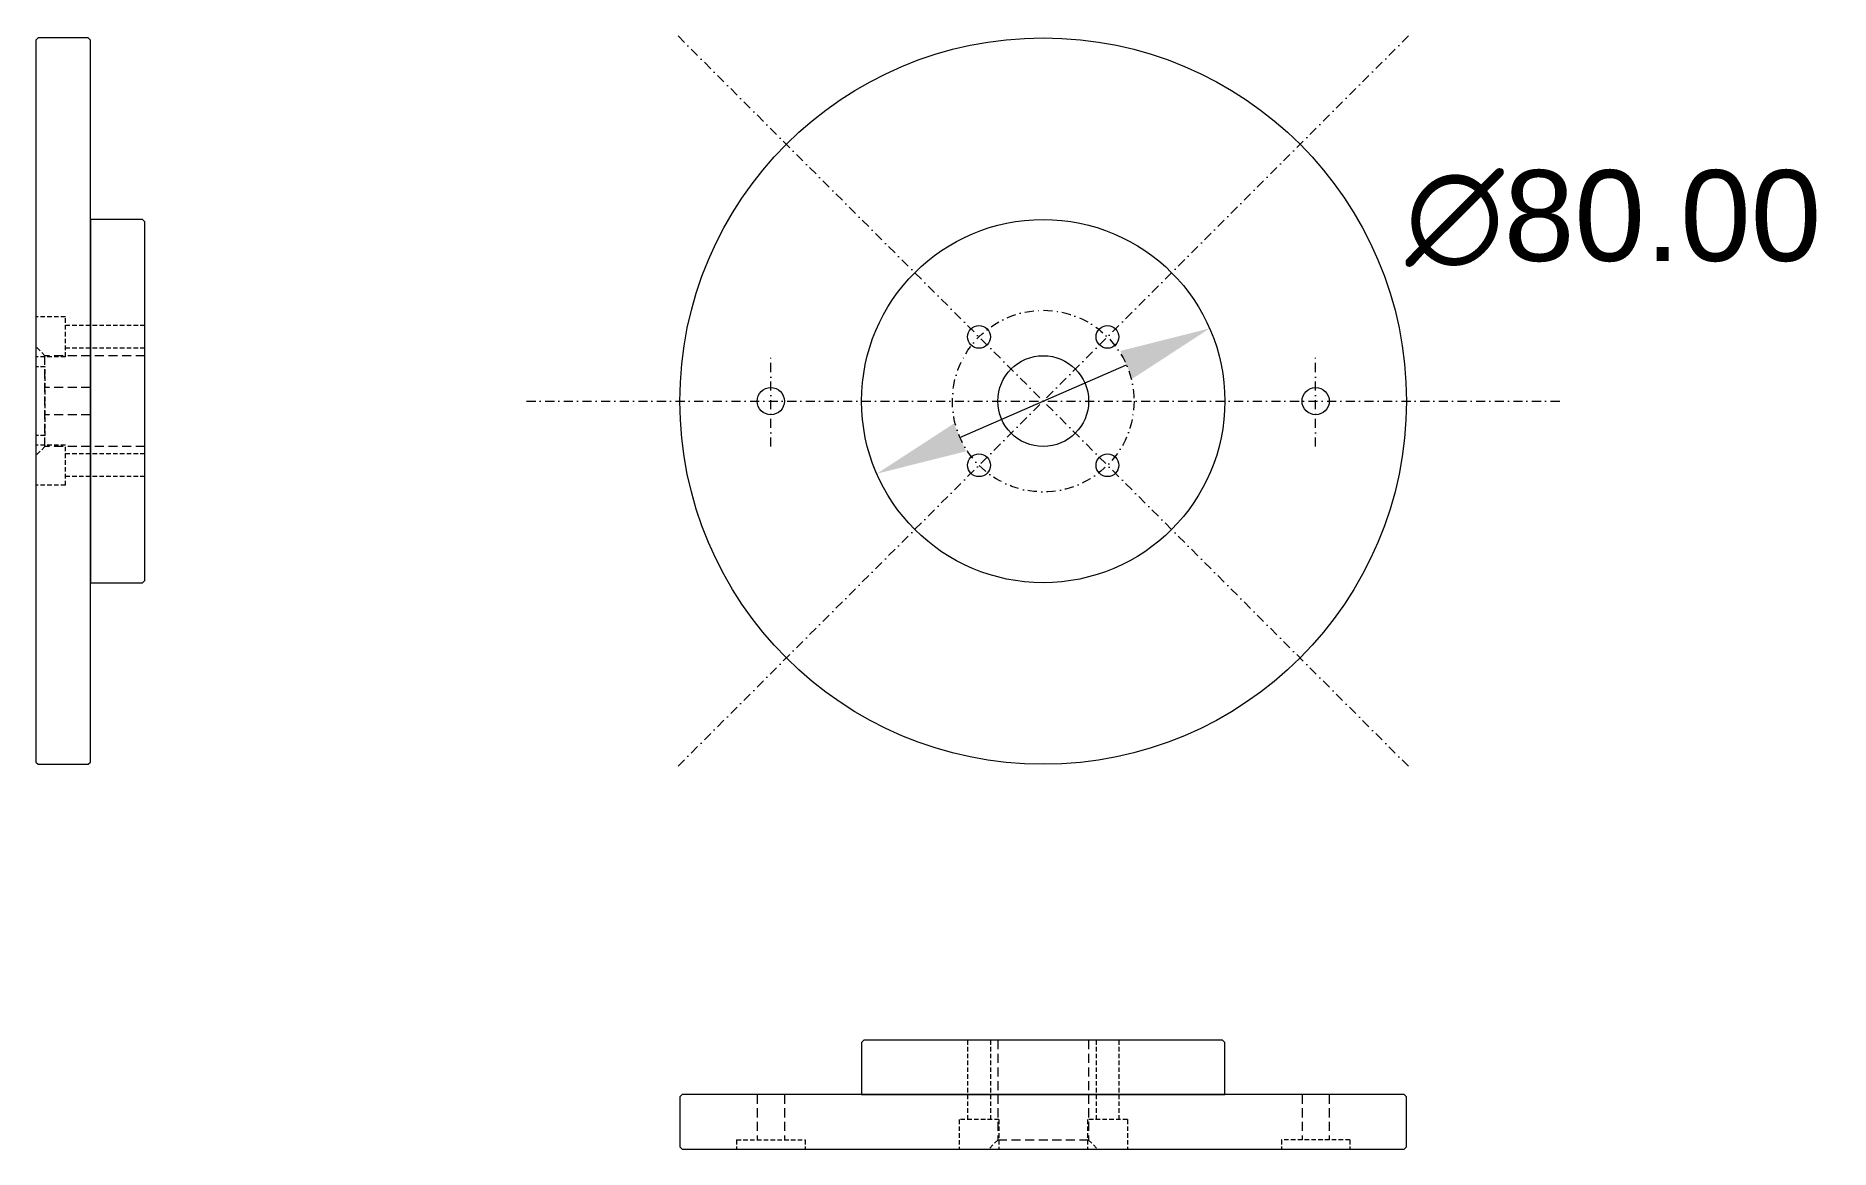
# Model space of a CAD drawing. Header units: inches. Extents: x 82 to 477, y -289 to -44.
import ezdxf

# ---------------------------------------------------------------- set-up
doc = ezdxf.new("R2010")
doc.units = ezdxf.units.IN
doc.header["$MEASUREMENT"] = 0
doc.linetypes.add('DASHDOT', pattern=[0.4, 0.2, -0.1, 0, -0.1])
doc.linetypes.add('DASHED', pattern=[0.3, 0.2, -0.1])
doc.styles.get("Standard").update_dxf_attribs({"font": 'arial.ttf'})
doc.dimstyles.new('ISO-25', dxfattribs={"dimtxt": 2.5, "dimasz": 2.5, "dimexe": 1.25, "dimexo": 0.625, "dimtad": 1, "dimdsep": 46, "dimtxsty": 'Standard', "dimcen": 2.5, "dimadec": 0, "dimazin": 0, "dimtfac": 1, "dimtmove": 0, "dimatfit": 3, "dimfxl": 1, "dimarcsym": 0})

# ---------------------------------------------------------------- blocks, each defined once
blk = doc.blocks.new('*D2')
at = {"color": 5, "linetype": 'ByBlock', "lineweight": 5, "transparency": 16777216}
blk.add_line((285.68, -132.34), (322.34, -116.34), dxfattribs=at)
at = {"color": 5, "linetype": 'ByBlock', "transparency": 16777216}
for points in [[(321.01, -113.29), (323.68, -119.4), (340.67, -108.34)], [(284.35, -129.29), (287.01, -135.4), (267.35, -140.34)]]:
    blk.add_solid(points, dxfattribs=at)
at = {"layer": 'Defpoints', "color": 0, "linetype": 'ByBlock', "transparency": 16777216}
for p in [(340.67, -108.34), (267.35, -140.34)]:
    blk.add_point(p, dxfattribs=at)
at = {"color": 5, "linetype": 'ByBlock', "lineweight": 5, "transparency": 16777216, "insert": (429.59, -84.13), "char_height": 20, "attachment_point": 5}
blk.add_mtext('\\A1;∅80.00', dxfattribs=at)

msp = doc.modelspace()

# ---------------------------------------------------------------- linework, layer by layer
at = {"color": 1, "linetype": 'DASHDOT', "lineweight": 5, "ltscale": 10}
for p, q in [((384.453, -204.783), (223.571, -43.901)), ((384.453, -43.901), (223.571, -204.783)), ((244.012, -134.342), (244.012, -114.342)), ((364.012, -134.342), (364.012, -114.342)), ((190.252, -124.342), (417.773, -124.342))]:
    msp.add_line(p, q, dxfattribs=at)
at = {"color": 252, "linetype": 'DASHED', "lineweight": 5, "ltscale": 5}
for p, q in [((88.67, -105.8), (82.17, -105.8)), ((88.67, -114.6), (88.67, -105.8)), ((106.17, -107.7), (88.67, -107.7)), ((106.17, -112.7), (88.67, -112.7)), ((88.67, -114.6), (82.17, -114.6)), ((88.67, -134.085), (82.17, -134.085)), ((88.67, -142.884), (88.67, -134.085)), ((106.17, -135.985), (88.67, -135.985)), ((106.17, -140.984), (88.67, -140.984)), ((88.67, -142.884), (82.17, -142.884)), ((287.371, -265.101), (287.371, -282.601)), ((292.37, -265.101), (292.37, -282.601)), ((315.655, -265.101), (315.655, -282.601)), ((320.655, -265.101), (320.655, -282.601)), ((285.471, -282.601), (285.471, -289.101)), ((294.27, -282.601), (285.471, -282.601)), ((294.27, -282.601), (294.27, -289.101)), ((313.755, -282.601), (313.755, -289.101)), ((322.555, -282.601), (313.755, -282.601)), ((322.555, -282.601), (322.555, -289.101))]:
    msp.add_line(p, q, dxfattribs=at)
at = {"color": 7, "linetype": 'DASHED', "lineweight": 5, "ltscale": 5}
for p, q in [((84.17, -114.342), (82.17, -112.342)), ((84.22, -116.792), (82.17, -116.792)), ((84.22, -131.892), (84.22, -116.792)), ((84.22, -131.892), (82.17, -131.892)), ((84.17, -134.342), (82.17, -136.342)), ((236.462, -287.051), (236.462, -289.101)), ((236.462, -287.051), (251.562, -287.051)), ((251.562, -287.051), (251.562, -289.101)), ((294.012, -287.101), (292.012, -289.101)), ((314.012, -287.101), (316.012, -289.101)), ((356.462, -287.051), (356.462, -289.101)), ((371.562, -287.051), (356.462, -287.051)), ((371.562, -287.051), (371.562, -289.101))]:
    msp.add_line(p, q, dxfattribs=at)
at = {"color": 7, "linetype": 'DASHED', "lineweight": 5, "ltscale": 10}
for p, q in [((106.17, -114.342), (84.17, -114.342)), ((84.17, -134.342), (84.17, -114.342)), ((94.17, -121.342), (84.22, -121.342)), ((94.17, -127.342), (84.22, -127.342)), ((106.17, -134.342), (84.17, -134.342)), ((294.012, -265.101), (294.012, -287.101)), ((314.012, -265.101), (314.012, -287.101)), ((241.012, -277.101), (241.012, -287.051)), ((247.012, -277.101), (247.012, -287.051)), ((361.012, -277.101), (361.012, -287.051)), ((367.012, -277.101), (367.012, -287.051)), ((314.012, -287.101), (294.012, -287.101))]:
    msp.add_line(p, q, dxfattribs=at)
at = {"color": 2, "linetype": 'ByBlock', "lineweight": 5}
msp.add_line((315.655, -289.101), (315.655, -289.101), dxfattribs=at)
at = {"color": 7, "linetype": 'ByBlock', "lineweight": 5, "ltscale": 10}
for points in [[(94.17, -203.842), (94.17, -44.842), (93.67, -44.342), (82.67, -44.342), (82.17, -44.842), (82.17, -203.842), (82.67, -204.342), (93.67, -204.342)], [(106.17, -163.842), (106.17, -84.842), (105.67, -84.342), (94.17, -84.342), (94.17, -164.342), (105.67, -164.342)], [(343.512, -265.101), (264.512, -265.101), (264.012, -265.601), (264.012, -277.101), (344.012, -277.101), (344.012, -265.601)], [(383.512, -277.101), (224.512, -277.101), (224.012, -277.601), (224.012, -288.601), (224.512, -289.101), (383.512, -289.101), (384.012, -288.601), (384.012, -277.601)]]:
    msp.add_lwpolyline(points, close=True, dxfattribs=at)
at = {"color": 7, "linetype": 'ByBlock', "lineweight": 5}
for centre, radius in [((304.012, -124.342), 80), ((304.012, -124.342), 40), ((289.87, -110.2), 2.5), ((318.155, -110.2), 2.5), ((304.012, -124.342), 10), ((244.012, -124.342), 3), ((364.012, -124.342), 3), ((289.87, -138.484), 2.5), ((318.155, -138.484), 2.5)]:
    msp.add_circle(centre, radius, dxfattribs=at)
at = {"color": 1, "linetype": 'DASHDOT', "lineweight": 5, "ltscale": 10}
msp.add_circle((304.012, -124.342), 20, dxfattribs=at)

# ---------------------------------------------------------------- dimensions: what is measured, and where the dimension line sits
at = {"linetype": 'ByBlock', "lineweight": 5}
dim = msp.add_diameter_dim_2p(p1=(267.351, -140.34), p2=(340.674, -108.344), dimstyle='ISO-25', override={"dimtxt": 20, "dimasz": 20, "dimexe": 0.18, "dimexo": 0.0625, "dimgap": 0.09, "dimtad": 0, "dimtih": 1, "dimtoh": 1, "dimzin": 0, "dimcen": 0.09, "dimclrd": 5, "dimclre": 5, "dimclrt": 5, "dimtofl": 0, "dimtmove": 2, "dimtolj": 1, "dimtzin": 0, "dimlwd": 5, "dimlwe": 5}, dxfattribs=at)
dim.commit()
dim.dimension.update_dxf_attribs({"geometry": '*D2', "text_midpoint": (429.589, -84.132), "dimtype": 163})

doc.saveas('drawing.dxf')
